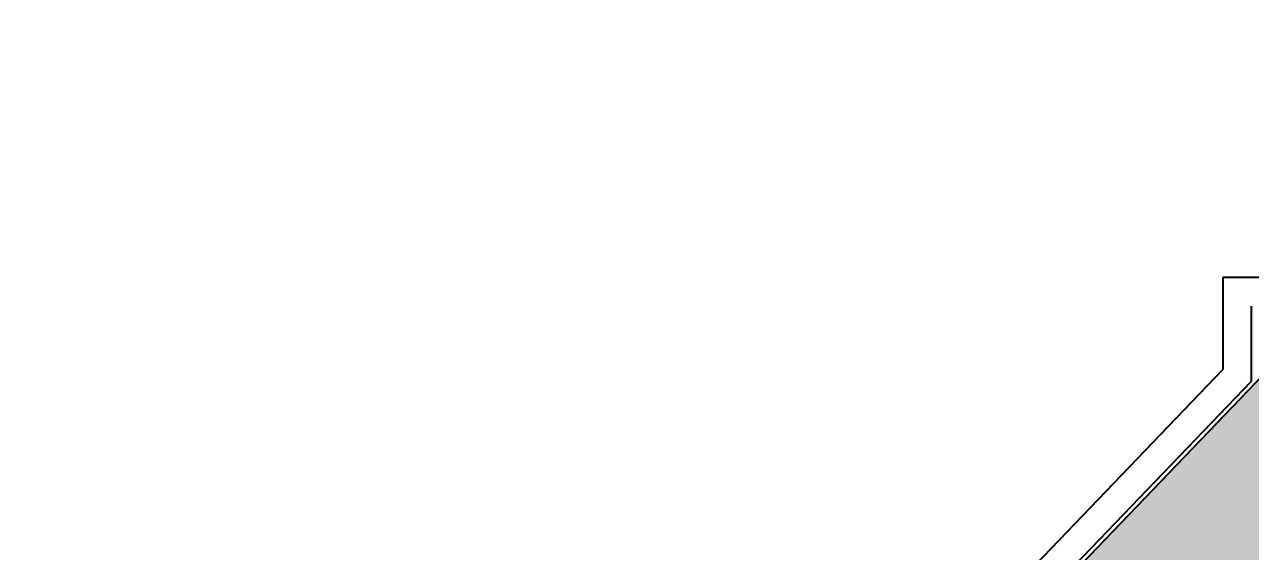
# Model space of a CAD drawing. Header units: inches. Extents: x 238 to 1312, y -3412 to 1074.
# Drawn here: x 242.5 to 296.2, y -2964.9 to -2941.8 of the extents above; entities that cross this region are included whole.
import ezdxf

# ---------------------------------------------------------------- set-up
doc = ezdxf.new("R2010")
doc.units = ezdxf.units.IN
doc.header["$MEASUREMENT"] = 0
for name, color, linetype, lineweight in [('A-WALL', 113, 'Continuous', 18), ('A-WALL-PATT', 111, 'Continuous', 18), ('Q-CASE', 31, 'Continuous', 40)]:
    doc.layers.add(name, color=color, linetype=linetype, lineweight=lineweight)

# ---------------------------------------------------------------- blocks, each defined once
blk = doc.blocks.new('Casework 200 - Casework 86-747812-UNIT 7')
at = {"layer": 'Q-CASE', "color": 250}
for p, q in [((298.245, -2952.881), (294.995, -2952.881)), ((294.995, -2952.881), (294.995, -2956.917)), ((296.245, -2957.42), (296.245, -2954.131)), ((294.995, -2956.917), (242.467, -3011.558)), ((242.999, -3012.808), (296.245, -2957.42))]:
    blk.add_line(p, q, dxfattribs=at)

msp = doc.modelspace()

# ---------------------------------------------------------------- hatches: boundary and pattern name
at = {"layer": 'A-WALL-PATT'}
h = msp.add_hatch(color=8, dxfattribs=at)
h.paths.add_polyline_path([(251.245, -3021.795), (266.557, -3005.868), (257.906, -2997.552), (251.245, -3004.48)], flags=0)
h.paths.add_polyline_path([(291.506, -2979.915), (310.697, -2959.953), (309.61, -2959.953), (309.61, -2957.022), (311.495, -2957.022), (311.495, -2941.807), (282.855, -2971.599), (287.328, -2975.9)], flags=0)

# ---------------------------------------------------------------- linework, layer by layer
at = {"layer": 'A-WALL', "color": 250, "lineweight": 40}
msp.add_line((299.495, -2954.289), (282.855, -2971.599), dxfattribs=at)

# ---------------------------------------------------------------- block references
at = {"layer": 'Q-CASE', "color": 250}
msp.add_blockref('Casework 200 - Casework 86-747812-UNIT 7', (0, 0), dxfattribs=at)

doc.saveas('drawing.dxf')
